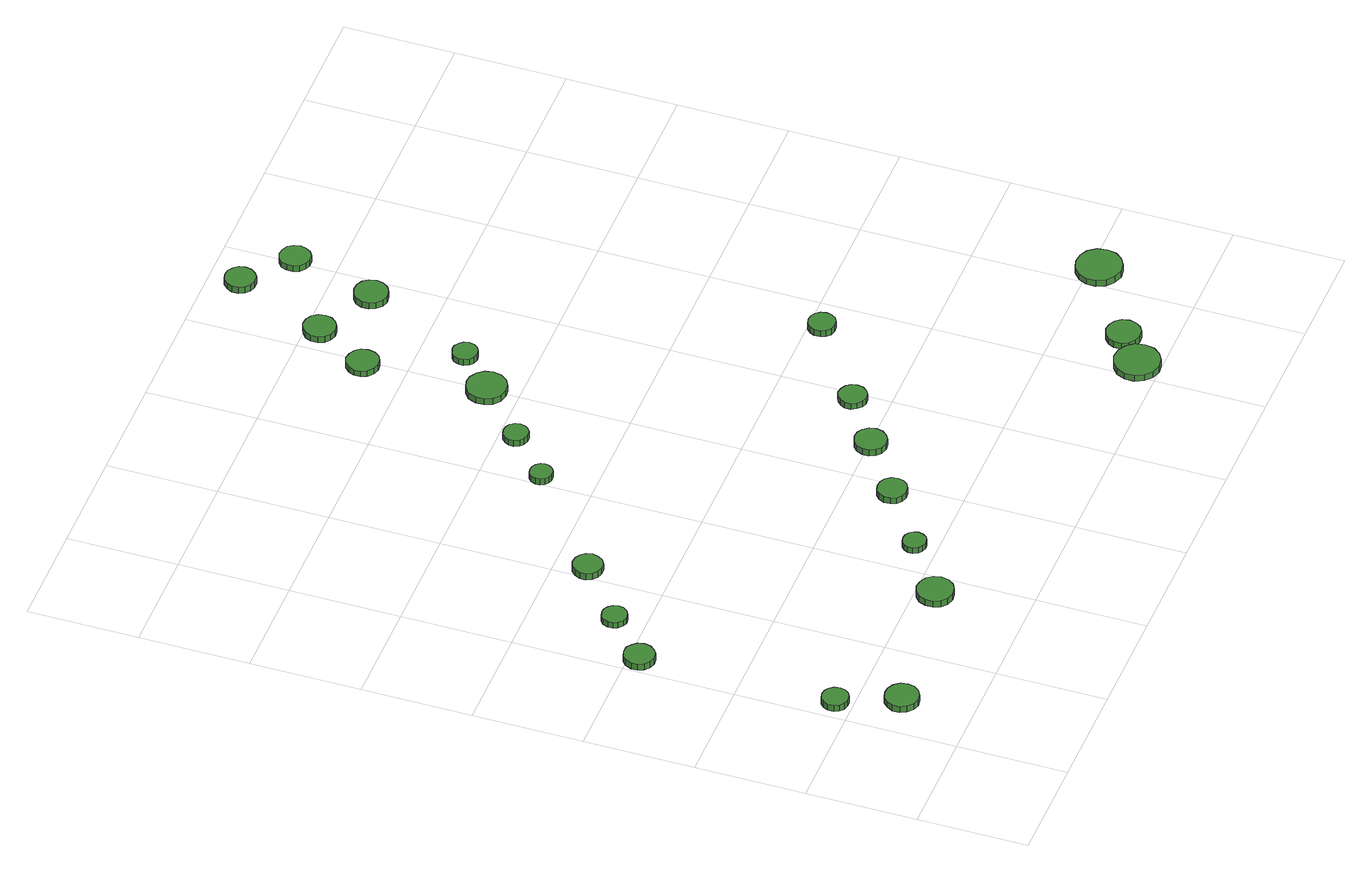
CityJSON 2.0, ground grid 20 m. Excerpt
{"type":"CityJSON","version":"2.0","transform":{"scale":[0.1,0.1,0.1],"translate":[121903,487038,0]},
"CityObjects":{
"tree1":{"type":"SolitaryVegetationObject","attributes":{"function":"something"},"geometry":[{"type":"MultiSurface","lod":"1","boundaries":[[[0,1,2,3,4,5,6,7,8,9,10,11,12,13,14]],[[15,16,17,18,19,20,21,22,23,24,25,26,27,28,29]],[[0,29,28,1]],[[1,28,27,2]],[[2,27,26,3]],[[3,26,25,4]],[[4,25,24,5]],[[5,24,23,6]],[[6,23,22,7]],[[7,22,21,8]],[[8,21,20,9]],[[9,20,19,10]],[[10,19,18,11]],[[11,18,17,12]],[[12,17,16,13]],[[13,16,15,14]],[[14,15,29,0]]]}]},
"tree2":{"type":"SolitaryVegetationObject","attributes":{"function":"something"},"geometry":[{"type":"MultiSurface","lod":"1","boundaries":[[[30,31,32,33,34,35,36,37,38,39,40,41,42,43,44]],[[45,46,47,48,49,50,51,52,53,54,55,56,57,58,59]],[[30,59,58,31]],[[31,58,57,32]],[[32,57,56,33]],[[33,56,55,34]],[[34,55,54,35]],[[35,54,53,36]],[[36,53,52,37]],[[37,52,51,38]],[[38,51,50,39]],[[39,50,49,40]],[[40,49,48,41]],[[41,48,47,42]],[[42,47,46,43]],[[43,46,45,44]],[[44,45,59,30]]]}]},
"tree3":{"type":"SolitaryVegetationObject","attributes":{"function":"something"},"geometry":[{"type":"MultiSurface","lod":"1","boundaries":[[[60,61,62,63,64,65,66,67,68,69,70,71,72,73,74]],[[75,76,77,78,79,80,81,82,83,84,85,86,87,88,89]],[[60,89,88,61]],[[61,88,87,62]],[[62,87,86,63]],[[63,86,85,64]],[[64,85,84,65]],[[65,84,83,66]],[[66,83,82,67]],[[67,82,81,68]],[[68,81,80,69]],[[69,80,79,70]],[[70,79,78,71]],[[71,78,77,72]],[[72,77,76,73]],[[73,76,75,74]],[[74,75,89,60]]]}]},
"tree4":{"type":"SolitaryVegetationObject","attributes":{"function":"something"},"geometry":[{"type":"MultiSurface","lod":"1","boundaries":[[[90,91,92,93,94,95,96,97,98,99,100,101,102,103,104]],[[105,106,107,108,109,110,111,112,113,114,115,116,117,118,119]],[[90,119,118,91]],[[91,118,117,92]],[[92,117,116,93]],[[93,116,115,94]],[[94,115,114,95]],[[95,114,113,96]],[[96,113,112,97]],[[97,112,111,98]],[[98,111,110,99]],[[99,110,109,100]],[[100,109,108,101]],[[101,108,107,102]],[[102,107,106,103]],[[103,106,105,104]],[[104,105,119,90]]]}]},
"tree5":{"type":"SolitaryVegetationObject","attributes":{"function":"something"},"geometry":[{"type":"MultiSurface","lod":"1","boundaries":[[[120,121,122,123,124,125,126,127,128,129,130,131,132,133,134]],[[135,136,137,138,139,140,141,142,143,144,145,146,147,148,149]],[[120,149,148,121]],[[121,148,147,122]],[[122,147,146,123]],[[123,146,145,124]],[[124,145,144,125]],[[125,144,143,126]],[[126,143,142,127]],[[127,142,141,128]],[[128,141,140,129]],[[129,140,139,130]],[[130,139,138,131]],[[131,138,137,132]],[[132,137,136,133]],[[133,136,135,134]],[[134,135,149,120]]]}]},
"tree6":{"type":"SolitaryVegetationObject","attributes":{"function":"something"},"geometry":[{"type":"MultiSurface","lod":"1","boundaries":[[[150,151,152,153,154,155,156,157,158,159,160,161,162,163,164]],[[165,166,167,168,169,170,171,172,173,174,175,176,177,178,179]],[[150,179,178,151]],[[151,178,177,152]],[[152,177,176,153]],[[153,176,175,154]],[[154,175,174,155]],[[155,174,173,156]],[[156,173,172,157]],[[157,172,171,158]],[[158,171,170,159]],[[159,170,169,160]],[[160,169,168,161]],[[161,168,167,162]],[[162,167,166,163]],[[163,166,165,164]],[[164,165,179,150]]]}]},
"tree7":{"type":"SolitaryVegetationObject","attributes":{"function":"something"},"geometry":[{"type":"MultiSurface","lod":"1","boundaries":[[[180,181,182,183,184,185,186,187,188,189,190,191,192,193,194]],[[195,196,197,198,199,200,201,202,203,204,205,206,207,208,209]],[[180,209,208,181]],[[181,208,207,182]],[[182,207,206,183]],[[183,206,205,184]],[[184,205,204,185]],[[185,204,203,186]],[[186,203,202,187]],[[187,202,201,188]],[[188,201,200,189]],[[189,200,199,190]],[[190,199,198,191]],[[191,198,197,192]],[[192,197,196,193]],[[193,196,195,194]],[[194,195,209,180]]]}]},
"tree8":{"type":"SolitaryVegetationObject","attributes":{"function":"something"},"geometry":[{"type":"MultiSurface","lod":"1","boundaries":[[[210,211,212,213,214,215,216,217,218,219,220,221,222,223,224]],[[225,226,227,228,229,230,231,232,233,234,235,236,237,238,239]],[[210,239,238,211]],[[211,238,237,212]],[[212,237,236,213]],[[213,236,235,214]],[[214,235,234,215]],[[215,234,233,216]],[[216,233,232,217]],[[217,232,231,218]],[[218,231,230,219]],[[219,230,229,220]],[[220,229,228,221]],[[221,228,227,222]],[[222,227,226,223]],[[223,226,225,224]],[[224,225,239,210]]]}]},
"tree9":{"type":"SolitaryVegetationObject","attributes":{"function":"something"},"geometry":[{"type":"MultiSurface","lod":"1","boundaries":[[[240,241,242,243,244,245,246,247,248,249,250,251,252,253,254]],[[255,256,257,258,259,260,261,262,263,264,265,266,267,268,269]],[[240,269,268,241]],[[241,268,267,242]],[[242,267,266,243]],[[243,266,265,244]],[[244,265,264,245]],[[245,264,263,246]],[[246,263,262,247]],[[247,262,261,248]],[[248,261,260,249]],[[249,260,259,250]],[[250,259,258,251]],[[251,258,257,252]],[[252,257,256,253]],[[253,256,255,254]],[[254,255,269,240]]]}]},
"tree10":{"type":"SolitaryVegetationObject","attributes":{"function":"something"},"geometry":[{"type":"MultiSurface","lod":"1","boundaries":[[[270,271,272,273,274,275,276,277,278,279,280,281,282,283,284]],[[285,286,287,288,289,290,291,292,293,294,295,296,297,298,299]],[[270,299,298,271]],[[271,298,297,272]],[[272,297,296,273]],[[273,296,295,274]],[[274,295,294,275]],[[275,294,293,276]],[[276,293,292,277]],[[277,292,291,278]],[[278,291,290,279]],[[279,290,289,280]],[[280,289,288,281]],[[281,288,287,282]],[[282,287,286,283]],[[283,286,285,284]],[[284,285,299,270]]]}]},
"tree11":{"type":"SolitaryVegetationObject","attributes":{"function":"something"},"geometry":[{"type":"MultiSurface","lod":"1","boundaries":[[[300,301,302,303,304,305,306,307,308,309,310,311,312,313,314]],[[315,316,317,318,319,320,321,322,323,324,325,326,327,328,329]],[[300,329,328,301]],[[301,328,327,302]],[[302,327,326,303]],[[303,326,325,304]],[[304,325,324,305]],[[305,324,323,306]],[[306,323,322,307]],[[307,322,321,308]],[[308,321,320,309]],[[309,320,319,310]],[[310,319,318,311]],[[311,318,317,312]],[[312,317,316,313]],[[313,316,315,314]],[[314,315,329,300]]]}]},
"tree12":{"type":"SolitaryVegetationObject","attributes":{"function":"something"},"geometry":[{"type":"MultiSurface","lod":"1","boundaries":[[[330,331,332,333,334,335,336,337,338,339,340,341,342,343,344]],[[345,346,347,348,349,350,351,352,353,354,355,356,357,358,359]],[[330,359,358,331]],[[331,358,357,332]],[[332,357,356,333]],[[333,356,355,334]],[[334,355,354,335]],[[335,354,353,336]],[[336,353,352,337]],[[337,352,351,338]],[[338,351,350,339]],[[339,350,349,340]],[[340,349,348,341]],[[341,348,347,342]],[[342,347,346,343]],[[343,346,345,344]],[[344,345,359,330]]]}]},
"tree13":{"type":"SolitaryVegetationObject","attributes":{"function":"something"},"geometry":[{"type":"MultiSurface","lod":"1","boundaries":[[[360,361,362,363,364,365,366,367,368,369,370,371,372,373,374]],[[375,376,377,378,379,380,381,382,383,384,385,386,387,388,389]],[[360,389,388,361]],[[361,388,387,362]],[[362,387,386,363]],[[363,386,385,364]],[[364,385,384,365]],[[365,384,383,366]],[[366,383,382,367]],[[367,382,381,368]],[[368,381,380,369]],[[369,380,379,370]],[[370,379,378,371]],[[371,378,377,372]],[[372,377,376,373]],[[373,376,375,374]],[[374,375,389,360]]]}]},
"tree14":{"type":"SolitaryVegetationObject","attributes":{"function":"something"},"geometry":[{"type":"MultiSurface","lod":"1","boundaries":[[[390,391,392,393,394,395,396,397,398,399,400,401,402,403,404]],[[405,406,407,408,409,410,411,412,413,414,415,416,417,418,419]],[[390,419,418,391]],[[391,418,417,392]],[[392,417,416,393]],[[393,416,415,394]],[[394,415,414,395]],[[395,414,413,396]],[[396,413,412,397]],[[397,412,411,398]],[[398,411,410,399]],[[399,410,409,400]],[[400,409,408,401]],[[401,408,407,402]],[[402,407,406,403]],[[403,406,405,404]],[[404,405,419,390]]]}]},
"tree15":{"type":"SolitaryVegetationObject","attributes":{"function":"something"},"geometry":[{"type":"MultiSurface","lod":"1","boundaries":[[[420,421,422,423,424,425,426,427,428,429,430,431,432,433,434]],[[435,436,437,438,439,440,441,442,443,444,445,446,447,448,449]],[[420,449,448,421]],[[421,448,447,422]],[[422,447,446,423]],[[423,446,445,424]],[[424,445,444,425]],[[425,444,443,426]],[[426,443,442,427]],[[427,442,441,428]],[[428,441,440,429]],[[429,440,439,430]],[[430,439,438,431]],[[431,438,437,432]],[[432,437,436,433]],[[433,436,435,434]],[[434,435,449,420]]]}]},
"tree16":{"type":"SolitaryVegetationObject","attributes":{"function":"something"},"geometry":[{"type":"MultiSurface","lod":"1","boundaries":[[[450,451,452,453,454,455,456,457,458,459,460,461,462,463,464]],[[465,466,467,468,469,470,471,472,473,474,475,476,477,478,479]],[[450,479,478,451]],[[451,478,477,452]],[[452,477,476,453]],[[453,476,475,454]],[[454,475,474,455]],[[455,474,473,456]],[[456,473,472,457]],[[457,472,471,458]],[[458,471,470,459]],[[459,470,469,460]],[[460,469,468,461]],[[461,468,467,462]],[[462,467,466,463]],[[463,466,465,464]],[[464,465,479,450]]]}]},
"tree17":{"type":"SolitaryVegetationObject","attributes":{"function":"something"},"geometry":[{"type":"MultiSurface","lod":"1","boundaries":[[[480,481,482,483,484,485,486,487,488,489,490,491,492,493,494]],[[495,496,497,498,499,500,501,502,503,504,505,506,507,508,509]],[[480,509,508,481]],[[481,508,507,482]],[[482,507,506,483]],[[483,506,505,484]],[[484,505,504,485]],[[485,504,503,486]],[[486,503,502,487]],[[487,502,501,488]],[[488,501,500,489]],[[489,500,499,490]],[[490,499,498,491]],[[491,498,497,492]],[[492,497,496,493]],[[493,496,495,494]],[[494,495,509,480]]]}]},
"tree18":{"type":"SolitaryVegetationObject","attributes":{"function":"something"},"geometry":[{"type":"MultiSurface","lod":"1","boundaries":[[[510,511,512,513,514,515,516,517,518,519,520,521,522,523,524]],[[525,526,527,528,529,530,531,532,533,534,535,536,537,538,539]],[[510,539,538,511]],[[511,538,537,512]],[[512,537,536,513]],[[513,536,535,514]],[[514,535,534,515]],[[515,534,533,516]],[[516,533,532,517]],[[517,532,531,518]],[[518,531,530,519]],[[519,530,529,520]],[[520,529,528,521]],[[521,528,527,522]],[[522,527,526,523]],[[523,526,525,524]],[[524,525,539,510]]]}]},
"tree19":{"type":"SolitaryVegetationObject","attributes":{"function":"something"},"geometry":[{"type":"MultiSurface","lod":"1","boundaries":[[[540,541,542,543,544,545,546,547,548,549,550,551,552,553,554]],[[555,556,557,558,559,560,561,562,563,564,565,566,567,568,569]],[[540,569,568,541]],[[541,568,567,542]],[[542,567,566,543]],[[543,566,565,544]],[[544,565,564,545]],[[545,564,563,546]],[[546,563,562,547]],[[547,562,561,548]],[[548,561,560,549]],[[549,560,559,550]],[[550,559,558,551]],[[551,558,557,552]],[[552,557,556,553]],[[553,556,555,554]],[[554,555,569,540]]]}]},
"tree20":{"type":"SolitaryVegetationObject","attributes":{"function":"something"},"geometry":[{"type":"MultiSurface","lod":"1","boundaries":[[[570,571,572,573,574,575,576,577,578,579,580,581,582,583,584]],[[585,586,587,588,589,590,591,592,593,594,595,596,597,598,599]],[[570,599,598,571]],[[571,598,597,572]],[[572,597,596,573]],[[573,596,595,574]],[[574,595,594,575]],[[575,594,593,576]],[[576,593,592,577]],[[577,592,591,578]],[[578,591,590,579]],[[579,590,589,580]],[[580,589,588,581]],[[581,588,587,582]],[[582,587,586,583]],[[583,586,585,584]],[[584,585,599,570]]]}]},
"tree21":{"type":"SolitaryVegetationObject","attributes":{"function":"something"},"geometry":[{"type":"MultiSurface","lod":"1","boundaries":[[[600,601,602,603,604,605,606,607,608,609,610,611,612,613,614]],[[615,616,617,618,619,620,621,622,623,624,625,626,627,628,629]],[[600,629,628,601]],[[601,628,627,602]],[[602,627,626,603]],[[603,626,625,604]],[[604,625,624,605]],[[605,624,623,606]],[[606,623,622,607]],[[607,622,621,608]],[[608,621,620,609]],[[609,620,619,610]],[[610,619,618,611]],[[611,618,617,612]],[[612,617,616,613]],[[613,616,615,614]],[[614,615,629,600]]]}]},
"tree22":{"type":"SolitaryVegetationObject","attributes":{"function":"something"},"geometry":[{"type":"MultiSurface","lod":"1","boundaries":[[[630,631,632,633,634,635,636,637,638,639,640,641,642,643,644]],[[645,646,647,648,649,650,651,652,653,654,655,656,657,658,659]],[[630,659,658,631]],[[631,658,657,632]],[[632,657,656,633]],[[633,656,655,634]],[[634,655,654,635]],[[635,654,653,636]],[[636,653,652,637]],[[637,652,651,638]],[[638,651,650,639]],[[639,650,649,640]],[[640,649,648,641]],[[641,648,647,642]],[[642,647,646,643]],[[643,646,645,644]],[[644,645,659,630]]]}]},
"tree23":{"type":"SolitaryVegetationObject","attributes":{"function":"something"},"geometry":[{"type":"MultiSurface","lod":"1","boundaries":[[[660,661,662,663,664,665,666,667,668,669,670,671,672,673,674]],[[675,676,677,678,679,680,681,682,683,684,685,686,687,688,689]],[[660,689,688,661]],[[661,688,687,662]],[[662,687,686,663]],[[663,686,685,664]],[[664,685,684,665]],[[665,684,683,666]],[[666,683,682,667]],[[667,682,681,668]],[[668,681,680,669]],[[669,680,679,670]],[[670,679,678,671]],[[671,678,677,672]],[[672,677,676,673]],[[673,676,675,674]],[[674,675,689,660]]]}]}
},
"vertices":[
[57,230,20],[55,240,20],[49,248,20],[41,253,20],[31,254,20],[21,251,20],[14,244,20],[10,235,20],[10,225,20],[14,216,20],[21,210,20],[31,207,20],[41,208,20],[49,212,20],[55,220,20],[55,220,7],[49,212,7],[41,208,7],[31,207,7],[21,210,7],[14,216,7],[10,225,7],[10,235,7],[14,244,7],[21,251,7],[31,254,7],[41,253,7],[49,248,7],[55,240,7],[57,230,7],
[109,126,16],[107,139,16],[99,149,16],[88,155,16],[76,156,16],[64,153,16],[55,144,16],[49,133,16],[49,120,16],[55,109,16],[64,100,16],[76,96,16],[88,98,16],[99,104,16],[107,114,16],[107,114,3],[99,104,3],[88,98,3],[76,96,3],[64,100,3],[55,109,3],[49,120,3],[49,133,3],[55,144,3],[64,153,3],[76,156,3],[88,155,3],[99,149,3],[107,139,3],[109,126,3],
[59,582,15],[56,593,15],[49,602,15],[40,608,15],[28,609,15],[17,606,15],[9,598,15],[4,587,15],[4,576,15],[9,565,15],[17,558,15],[28,554,15],[40,555,15],[49,561,15],[56,570,15],[56,570,2],[49,561,2],[40,555,2],[28,554,2],[17,558,2],[9,565,2],[4,576,2],[4,587,2],[9,598,2],[17,606,2],[28,609,2],[40,608,2],[49,602,2],[56,593,2],[59,582,2],
[136,656,15],[134,665,15],[128,672,15],[120,677,15],[111,678,15],[102,675,15],[95,669,15],[91,660,15],[91,651,15],[95,643,15],[102,636,15],[111,633,15],[120,634,15],[128,639,15],[134,647,15],[134,647,3],[128,639,3],[120,634,3],[111,633,3],[102,636,3],[95,643,3],[91,651,3],[91,660,3],[95,669,3],[102,675,3],[111,678,3],[120,677,3],[128,672,3],[134,665,3],[136,656,3],
[387,165,17],[384,178,17],[376,189,17],[364,195,17],[351,197,17],[338,193,17],[328,184,17],[323,171,17],[323,158,17],[328,145,17],[338,136,17],[351,132,17],[364,134,17],[376,140,17],[384,151,17],[384,151,4],[376,140,4],[364,134,4],[351,132,4],[338,136,4],[328,145,4],[323,158,4],[323,171,4],[328,184,4],[338,193,4],[351,197,4],[364,195,4],[376,189,4],[384,178,4],[387,165,4],
[244,741,18],[241,752,18],[235,760,18],[225,766,18],[214,767,18],[204,764,18],[196,756,18],[191,746,18],[191,735,18],[196,725,18],[204,718,18],[214,714,18],[225,715,18],[235,721,18],[241,730,18],[241,730,5],[235,721,5],[225,715,5],[214,714,5],[204,718,5],[196,725,5],[191,735,5],[191,746,5],[196,756,5],[204,764,5],[214,767,5],[225,766,5],[235,760,5],[241,752,5],[244,741,5],
[485,241,15],[483,249,15],[478,256,15],[470,260,15],[462,261,15],[453,259,15],[447,253,15],[443,245,15],[443,236,15],[447,228,15],[453,223,15],[462,220,15],[470,221,15],[478,225,15],[483,232,15],[483,232,3],[478,225,3],[470,221,3],[462,220,3],[453,223,3],[447,228,3],[443,236,3],[443,245,3],[447,253,3],[453,259,3],[462,261,3],[470,260,3],[478,256,3],[483,249,3],[485,241,3],
[604,321,15],[602,332,15],[595,341,15],[586,346,15],[575,347,15],[564,344,15],[556,337,15],[552,327,15],[552,316,15],[556,305,15],[564,298,15],[575,295,15],[586,296,15],[595,301,15],[602,310,15],[602,310,2],[595,301,2],[586,296,2],[575,295,2],[564,298,2],[556,305,2],[552,316,2],[552,327,2],[556,337,2],[564,344,2],[575,347,2],[586,346,2],[595,341,2],[602,332,2],[604,321,2],
[437,895,17],[435,903,17],[430,910,17],[423,914,17],[414,915,17],[406,913,17],[400,907,17],[397,899,17],[397,891,17],[400,883,17],[406,878,17],[414,875,17],[423,876,17],[430,880,17],[435,887,17],[435,887,4],[430,880,4],[423,876,4],[414,875,4],[406,878,4],[400,883,4],[397,891,4],[397,899,4],[400,907,4],[406,913,4],[414,915,4],[423,914,4],[430,910,4],[435,903,4],[437,895,4],
[522,970,15],[520,979,15],[515,987,15],[507,991,15],[498,992,15],[489,990,15],[482,983,15],[478,975,15],[478,966,15],[482,957,15],[489,951,15],[498,948,15],[507,949,15],[515,954,15],[520,961,15],[520,961,2],[515,954,2],[507,949,2],[498,948,2],[489,951,2],[482,957,2],[478,966,2],[478,975,2],[482,983,2],[489,990,2],[498,992,2],[507,991,2],[515,987,2],[520,979,2],[522,970,2],
[712,397,16],[709,409,16],[702,419,16],[692,425,16],[680,426,16],[668,422,16],[660,414,16],[655,403,16],[655,391,16],[660,380,16],[668,372,16],[680,368,16],[692,370,16],[702,376,16],[709,385,16],[709,385,3],[702,376,3],[692,370,3],[680,368,3],[668,372,3],[660,380,3],[655,391,3],[655,403,3],[660,414,3],[668,422,3],[680,426,3],[692,425,3],[702,419,3],[709,409,3],[712,397,3],
[633,1058,15],[630,1072,15],[621,1084,15],[608,1092,15],[594,1093,15],[579,1089,15],[568,1079,15],[562,1065,15],[562,1050,15],[568,1036,15],[579,1026,15],[594,1022,15],[608,1023,15],[621,1031,15],[630,1043,15],[630,1043,2],[621,1031,2],[608,1023,2],[594,1022,2],[579,1026,2],[568,1036,2],[562,1050,2],[562,1065,2],[568,1079,2],[579,1089,2],[594,1093,2],[608,1092,2],[621,1084,2],[630,1072,2],[633,1058,2],
[809,465,14],[807,476,14],[801,484,14],[792,489,14],[781,491,14],[771,487,14],[764,480,14],[759,471,14],[759,460,14],[764,451,14],[771,444,14],[781,440,14],[792,441,14],[801,447,14],[807,455,14],[807,455,2],[801,447,2],[792,441,2],[781,440,2],[771,444,2],[764,451,2],[759,460,2],[759,471,2],[764,480,2],[771,487,2],[781,491,2],[792,489,2],[801,484,2],[807,476,2],[809,465,2],
[616,1277,15],[614,1289,15],[607,1298,15],[596,1304,15],[584,1306,15],[573,1302,15],[564,1294,15],[559,1283,15],[559,1271,15],[564,1260,15],[573,1252,15],[584,1248,15],[596,1249,15],[607,1255,15],[614,1265,15],[614,1265,3],[607,1255,3],[596,1249,3],[584,1248,3],[573,1252,3],[564,1260,3],[559,1271,3],[559,1283,3],[564,1294,3],[573,1302,3],[584,1306,3],[596,1304,3],[607,1298,3],[614,1289,3],[616,1277,3],
[691,1122,15],[689,1131,15],[683,1138,15],[675,1143,15],[666,1144,15],[657,1141,15],[650,1135,15],[646,1126,15],[646,1117,15],[650,1108,15],[657,1102,15],[666,1099,15],[675,1100,15],[683,1105,15],[689,1112,15],[689,1112,2],[683,1105,2],[675,1100,2],[666,1099,2],[657,1102,2],[650,1108,2],[646,1117,2],[646,1126,2],[650,1135,2],[657,1141,2],[666,1144,2],[675,1143,2],[683,1138,2],[689,1131,2],[691,1122,2],
[1070,41,14],[1067,58,14],[1057,71,14],[1042,80,14],[1025,82,14],[1009,76,14],[996,65,14],[989,49,14],[989,32,14],[996,17,14],[1009,5,14],[1025,0,14],[1042,2,14],[1057,11,14],[1067,24,14],[1067,24,1],[1057,11,1],[1042,2,1],[1025,0,1],[1009,5,1],[996,17,1],[989,32,1],[989,49,1],[996,65,1],[1009,76,1],[1025,82,1],[1042,80,1],[1057,71,1],[1067,58,1],[1070,41,1],
[672,1374,18],[670,1386,18],[663,1396,18],[652,1402,18],[640,1403,18],[629,1399,18],[620,1391,18],[615,1380,18],[615,1368,18],[620,1357,18],[629,1349,18],[640,1345,18],[652,1347,18],[663,1353,18],[670,1362,18],[670,1362,5],[663,1353,5],[652,1347,5],[640,1345,5],[629,1349,5],[620,1357,5],[615,1368,5],[615,1380,5],[620,1391,5],[629,1399,5],[640,1403,5],[652,1402,5],[663,1396,5],[670,1386,5],[672,1374,5],
[966,577,15],[964,587,15],[958,595,15],[949,600,15],[939,601,15],[929,598,15],[922,591,15],[918,582,15],[918,572,15],[922,563,15],[929,556,15],[939,553,15],[949,554,15],[958,559,15],[964,567,15],[964,567,2],[958,559,2],[949,554,2],[939,553,2],[929,556,2],[922,563,2],[918,572,2],[918,582,2],[922,591,2],[929,598,2],[939,601,2],[949,600,2],[958,595,2],[964,587,2],[966,577,2],
[1121,87,14],[1118,100,14],[1111,110,14],[1100,116,14],[1087,118,14],[1075,114,14],[1065,105,14],[1060,94,14],[1060,81,14],[1065,69,14],[1075,61,14],[1087,57,14],[1100,58,14],[1111,65,14],[1118,75,14],[1118,75,1],[1111,65,1],[1100,58,1],[1087,57,1],[1075,61,1],[1065,69,1],[1060,81,1],[1060,94,1],[1065,105,1],[1075,114,1],[1087,118,1],[1100,116,1],[1111,110,1],[1118,100,1],[1121,87,1],
[785,1321,19],[782,1334,19],[775,1344,19],[764,1350,19],[751,1351,19],[739,1347,19],[730,1339,19],[725,1328,19],[725,1315,19],[730,1304,19],[739,1295,19],[751,1291,19],[764,1293,19],[775,1299,19],[782,1309,19],[782,1309,6],[775,1299,6],[764,1293,6],[751,1291,6],[739,1295,6],[730,1304,6],[725,1315,6],[725,1328,6],[730,1339,6],[739,1347,6],[751,1351,6],[764,1350,6],[775,1344,6],[782,1334,6],[785,1321,6],
[744,1543,18],[742,1554,18],[735,1563,18],[726,1569,18],[714,1570,18],[703,1567,18],[695,1559,18],[690,1549,18],[690,1537,18],[695,1527,18],[703,1519,18],[714,1516,18],[726,1517,18],[735,1523,18],[742,1532,18],[742,1532,5],[735,1523,5],[726,1517,5],[714,1516,5],[703,1519,5],[695,1527,5],[690,1537,5],[690,1549,5],[695,1559,5],[703,1567,5],[714,1570,5],[726,1569,5],[735,1563,5],[742,1554,5],[744,1543,5],
[826,1473,19],[823,1485,19],[817,1494,19],[807,1499,19],[795,1501,19],[785,1497,19],[776,1490,19],[772,1479,19],[772,1468,19],[776,1457,19],[785,1450,19],[795,1446,19],[807,1447,19],[817,1453,19],[823,1462,19],[823,1462,7],[817,1453,7],[807,1447,7],[795,1446,7],[785,1450,7],[776,1457,7],[772,1468,7],[772,1479,7],[776,1490,7],[785,1497,7],[795,1501,7],[807,1499,7],[817,1494,7],[823,1485,7],[826,1473,7],
[1277,183,16],[1274,200,16],[1264,214,16],[1249,222,16],[1232,224,16],[1216,219,16],[1203,207,16],[1196,192,16],[1196,175,16],[1203,159,16],[1216,148,16],[1232,142,16],[1249,144,16],[1264,153,16],[1274,166,16],[1274,166,3],[1264,153,3],[1249,144,3],[1232,142,3],[1216,148,3],[1203,159,3],[1196,175,3],[1196,192,3],[1203,207,3],[1216,219,3],[1232,224,3],[1249,222,3],[1264,214,3],[1274,200,3],[1277,183,3]
]}
